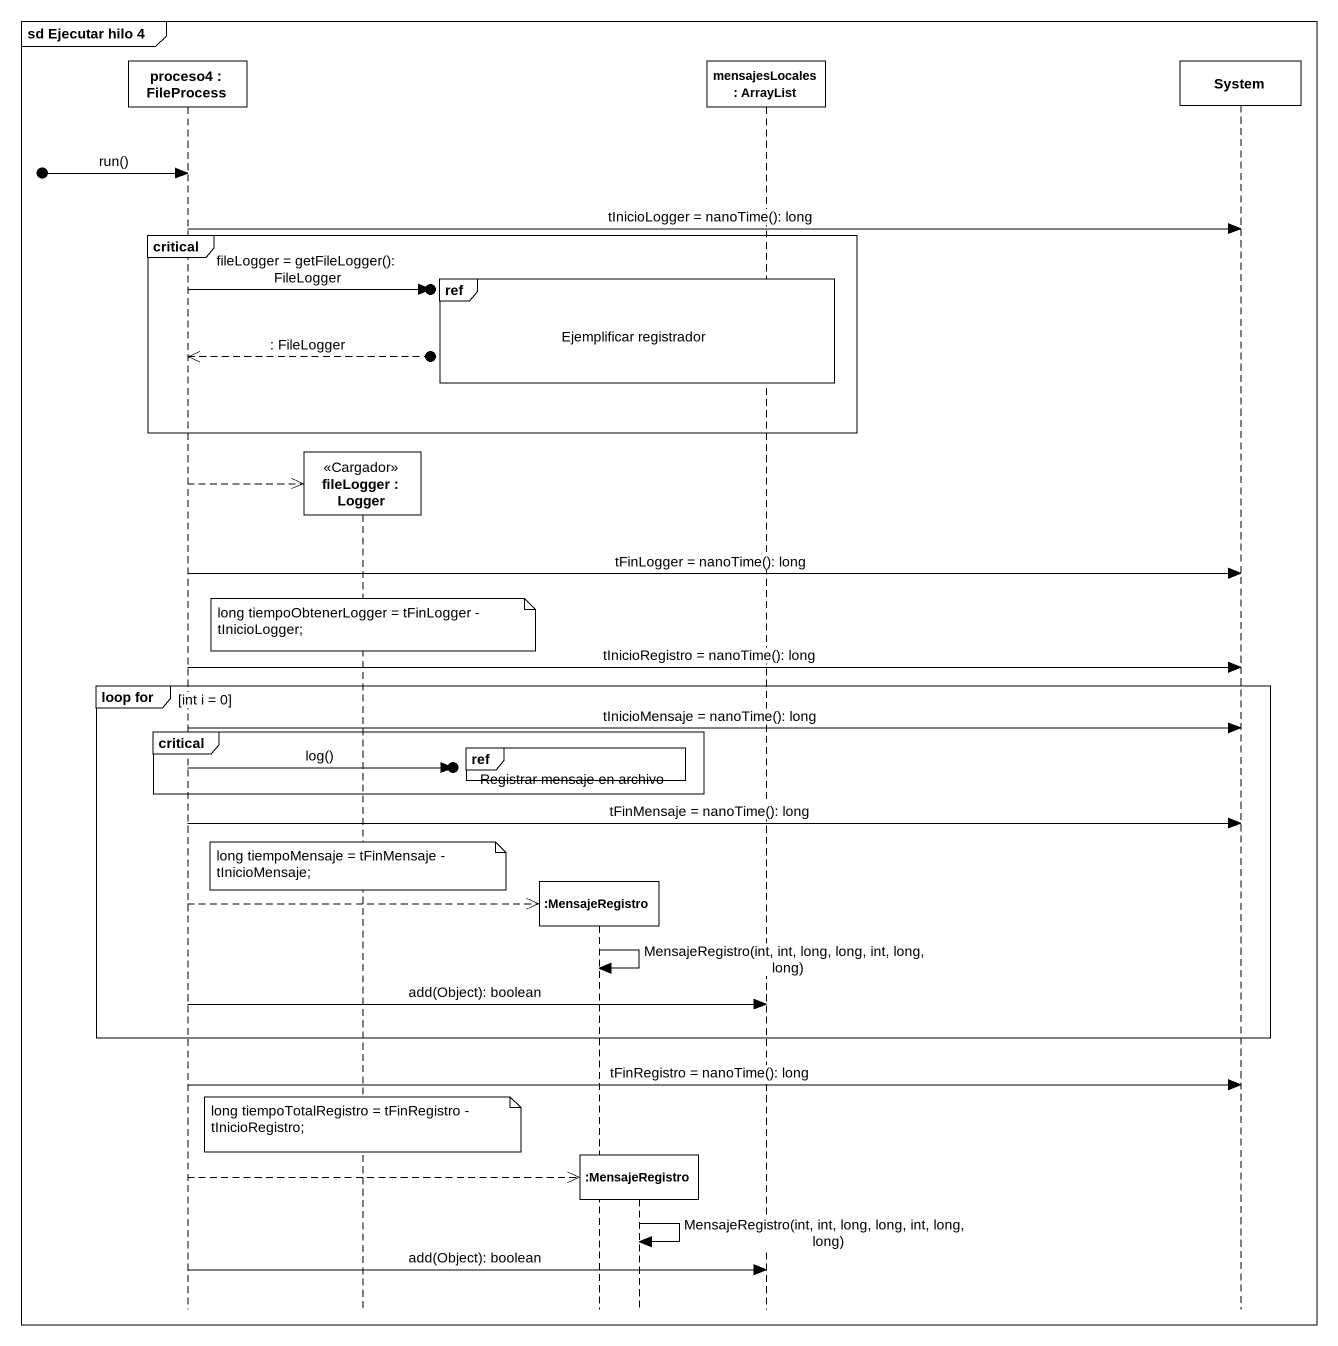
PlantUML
@startuml
mainframe sd Ejecutar hilo 4
hide footbox
participant "proceso4 : FileProcess" as proceso4
participant "fileLogger : Logger" as fileLogger <<Cargador>>
participant ":MensajeRegistro" as MensajeRegistro
participant ":MensajeRegistro" as MensajeRegistro_2
participant "mensajesLocales : ArrayList" as mensajesLocales
participant System

[o-> proceso4 : run()
proceso4 -> System : tInicioLogger = nanoTime(): long
critical
  ref over MensajeRegistro, MensajeRegistro_2, mensajesLocales : Ejemplificar registrador
  proceso4 ->o] : fileLogger = getFileLogger(): FileLogger
  proceso4 <<--o] : : FileLogger
end
proceso4 -->> fileLogger **
proceso4 -> System : tFinLogger = nanoTime(): long
note over fileLogger : long tiempoObtenerLogger = tFinLogger - tInicioLogger;
proceso4 -> System : tInicioRegistro = nanoTime(): long
group loop for [int i = 0]
  proceso4 -> System : tInicioMensaje = nanoTime(): long
  critical
    ref over MensajeRegistro, MensajeRegistro_2 : Registrar mensaje en archivo
    proceso4 ->o] : log()
  end
  proceso4 -> System : tFinMensaje = nanoTime(): long
  note over fileLogger : long tiempoMensaje = tFinMensaje - tInicioMensaje;
  proceso4 -->> MensajeRegistro **
  MensajeRegistro -> MensajeRegistro : MensajeRegistro(int, int, long, long, int, long, long)
  proceso4 -> mensajesLocales : add(Object): boolean
end
proceso4 -> System : tFinRegistro = nanoTime(): long
note over fileLogger : long tiempoTotalRegistro = tFinRegistro - tInicioRegistro;
proceso4 -->> MensajeRegistro_2 **
MensajeRegistro_2 -> MensajeRegistro_2 : MensajeRegistro(int, int, long, long, int, long, long)
proceso4 -> mensajesLocales : add(Object): boolean
@enduml
